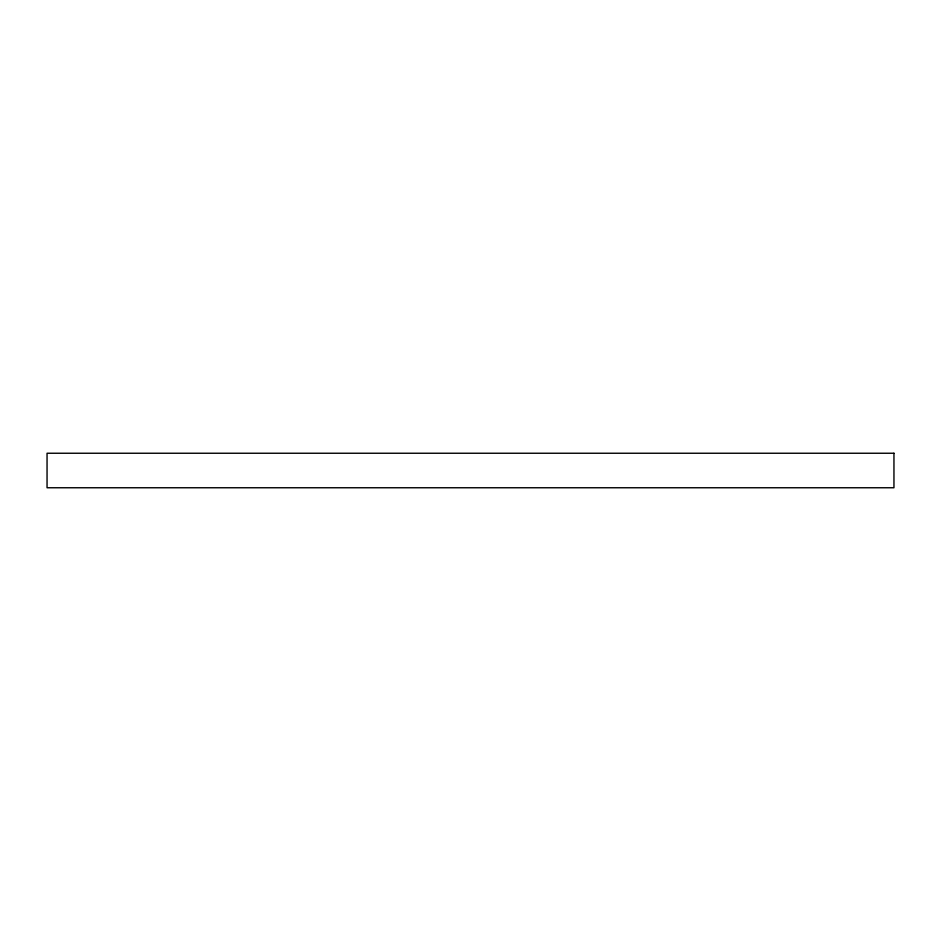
<?xml version="1.0" encoding="UTF-8"?>
<svg xmlns="http://www.w3.org/2000/svg" width="941" height="941" viewBox="0 0 941 941"><rect width="100%" height="100%" fill="white"/><g stroke="black" fill="none" stroke-linecap="round" stroke-linejoin="round"><path stroke-width="1.41" d="M893.95 453.244L47.05 453.244L47.05 487.756L893.95 487.756L893.95 453.244"/></g></svg>
